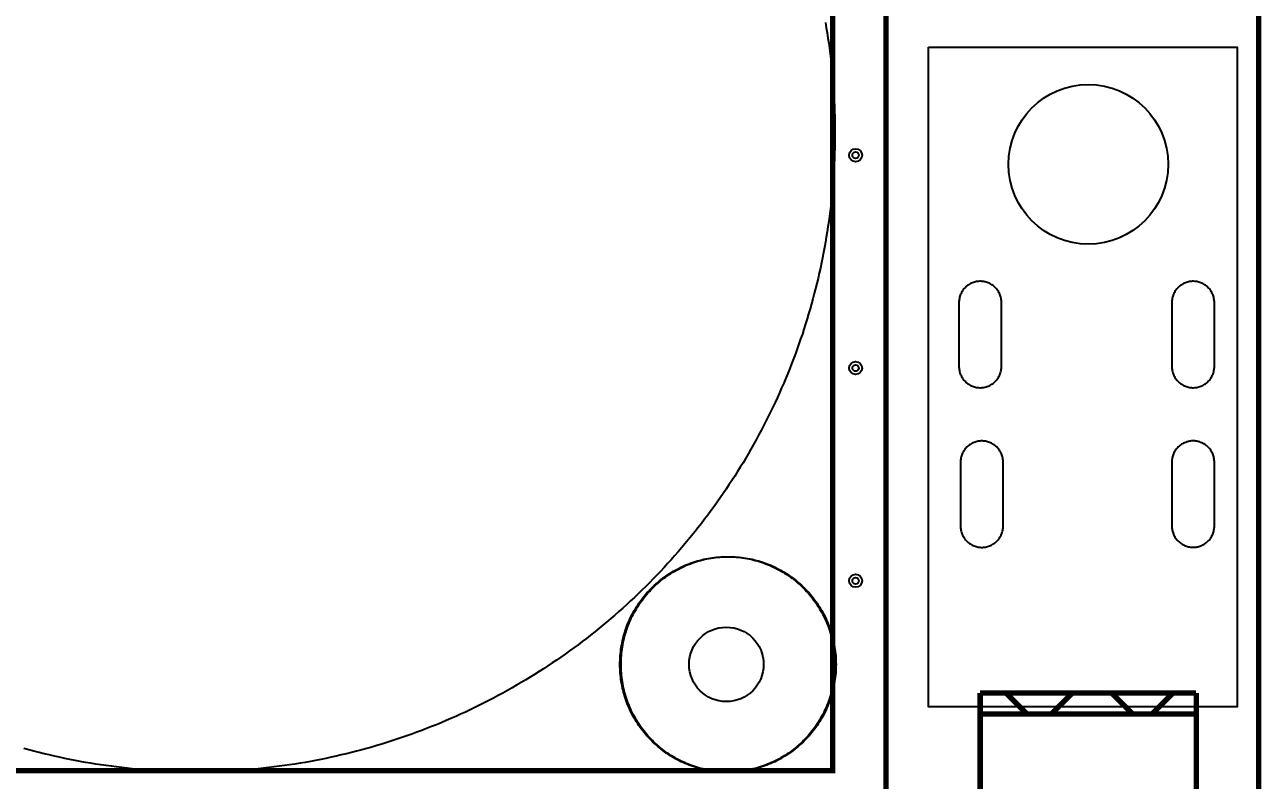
# Model space of a CAD drawing. Header units: millimetres. Extents: x 0 to 100, y -6 to 100.
# Drawn here: x 42 to 100.1, y 19.6 to 55.1 of the extents above; entities that cross this region are included whole.
import ezdxf

# ---------------------------------------------------------------- set-up
doc = ezdxf.new("R2010")
doc.units = ezdxf.units.MM
for name, color, linetype, true_color in [('BoardOutLine', 7, 'Continuous', 0xff00ff), ('BottomLayer', 7, 'Continuous', 0x0000ff), ('BottomSilkLayer', 7, 'Continuous', 0x66cc33), ('Hole', 7, 'Continuous', 0x222222), ('Multi-Layer', 7, 'Continuous', 0xc0c0c0), ('TopLayer', 7, 'Continuous', 0xff0000), ('TopSilkLayer', 7, 'Continuous', 0xffcc00)]:
    doc.layers.add(name, color=color, linetype=linetype, true_color=true_color)

msp = doc.modelspace()

# ---------------------------------------------------------------- linework, layer by layer
at = {"layer": 'BoardOutLine', "const_width": 0.254}
msp.add_lwpolyline([(100, 95), (100, 5)], dxfattribs=at)
at = {"layer": 'BottomLayer'}
for points in [[(84.5, 54), (99, 54), (99, 23), (84.5, 23)], [(70.05, 25), (70.051, 25.102), (70.054, 25.204), (70.059, 25.305), (70.066, 25.407), (70.075, 25.508), (70.086, 25.61), (70.099, 25.711), (70.114, 25.811), (70.131, 25.912), (70.15, 26.012), (70.171, 26.111), (70.195, 26.211), (70.22, 26.309), (70.247, 26.407), (70.276, 26.505), (70.307, 26.602), (70.34, 26.698), (70.375, 26.794), (70.412, 26.889), (70.451, 26.983), (70.492, 27.076), (70.534, 27.169), (70.579, 27.26), (70.625, 27.351), (70.673, 27.441), (70.723, 27.53), (70.775, 27.617), (70.828, 27.704), (70.883, 27.79), (70.94, 27.874), (70.999, 27.958), (71.059, 28.04), (71.121, 28.121), (71.184, 28.2), (71.249, 28.278), (71.316, 28.355), (71.384, 28.431), (71.454, 28.505), (71.525, 28.578), (71.598, 28.65), (71.672, 28.719), (71.747, 28.788), (71.824, 28.855), (71.902, 28.92), (71.982, 28.984), (72.063, 29.046), (72.145, 29.106), (72.228, 29.165), (72.312, 29.222), (72.398, 29.277), (72.484, 29.331), (72.572, 29.383), (72.66, 29.433), (72.75, 29.481), (72.841, 29.528), (72.932, 29.572), (73.025, 29.615), (73.118, 29.656), (73.212, 29.695), (73.307, 29.732), (73.402, 29.767), (73.499, 29.801), (73.596, 29.832), (73.693, 29.861), (73.791, 29.889), (73.89, 29.914), (73.989, 29.938), (74.089, 29.959), (74.188, 29.978), (74.289, 29.996), (74.39, 30.011), (74.49, 30.024), (74.592, 30.036), (74.693, 30.045), (74.795, 30.052), (74.896, 30.057), (74.998, 30.06), (75.1, 30.061), (75.202, 30.06), (75.304, 30.057), (75.405, 30.052), (75.507, 30.045), (75.608, 30.036), (75.71, 30.024), (75.811, 30.011), (75.911, 29.996), (76.012, 29.978), (76.112, 29.959), (76.211, 29.938), (76.31, 29.914), (76.409, 29.889), (76.507, 29.861), (76.605, 29.832), (76.701, 29.801), (76.798, 29.767), (76.893, 29.732), (76.988, 29.695), (77.082, 29.656), (77.175, 29.615), (77.268, 29.572), (77.359, 29.528), (77.45, 29.481), (77.54, 29.433), (77.628, 29.383), (77.716, 29.331), (77.803, 29.277), (77.888, 29.222), (77.972, 29.165), (78.056, 29.106), (78.138, 29.046), (78.218, 28.984), (78.298, 28.92), (78.376, 28.855), (78.453, 28.788), (78.528, 28.719), (78.602, 28.65), (78.675, 28.578), (78.746, 28.505), (78.816, 28.431), (78.884, 28.355), (78.951, 28.278), (79.016, 28.2), (79.079, 28.121), (79.141, 28.04), (79.202, 27.958), (79.26, 27.874), (79.317, 27.79), (79.372, 27.704), (79.426, 27.617), (79.477, 27.53), (79.527, 27.441), (79.575, 27.351), (79.622, 27.26), (79.666, 27.169), (79.709, 27.076), (79.749, 26.983), (79.788, 26.889), (79.825, 26.794), (79.86, 26.698), (79.893, 26.602), (79.924, 26.505), (79.953, 26.407), (79.98, 26.309), (80.006, 26.211), (80.029, 26.111), (80.05, 26.012), (80.069, 25.912), (80.086, 25.811), (80.101, 25.711), (80.114, 25.61), (80.126, 25.508), (80.135, 25.407), (80.142, 25.305), (80.146, 25.204), (80.149, 25.102), (80.15, 25), (80.149, 24.898), (80.146, 24.796), (80.142, 24.695), (80.135, 24.593), (80.126, 24.492), (80.114, 24.39), (80.101, 24.289), (80.086, 24.189), (80.069, 24.088), (80.05, 23.988), (80.029, 23.889), (80.006, 23.789), (79.98, 23.691), (79.953, 23.593), (79.924, 23.495), (79.893, 23.398), (79.86, 23.302), (79.825, 23.206), (79.788, 23.111), (79.749, 23.017), (79.709, 22.924), (79.666, 22.831), (79.622, 22.739), (79.575, 22.649), (79.527, 22.559), (79.477, 22.47), (79.426, 22.382), (79.372, 22.296), (79.317, 22.21), (79.26, 22.126), (79.202, 22.042), (79.141, 21.96), (79.079, 21.879), (79.016, 21.8), (78.951, 21.721), (78.884, 21.644), (78.816, 21.569), (78.746, 21.495), (78.675, 21.422), (78.602, 21.35), (78.528, 21.28), (78.453, 21.212), (78.376, 21.145), (78.298, 21.08), (78.218, 21.016), (78.138, 20.954), (78.056, 20.894), (77.972, 20.835), (77.888, 20.778), (77.803, 20.723), (77.716, 20.669), (77.628, 20.617), (77.54, 20.567), (77.45, 20.519), (77.359, 20.472), (77.268, 20.428), (77.175, 20.385), (77.082, 20.344), (76.988, 20.305), (76.893, 20.268), (76.798, 20.233), (76.701, 20.199), (76.605, 20.168), (76.507, 20.139), (76.409, 20.111), (76.31, 20.086), (76.211, 20.062), (76.112, 20.041), (76.012, 20.022), (75.911, 20.004), (75.811, 19.989), (75.71, 19.976), (75.608, 19.964), (75.507, 19.955), (75.405, 19.948), (75.304, 19.943), (75.202, 19.94), (75.1, 19.939), (74.998, 19.94), (74.896, 19.943), (74.795, 19.948), (74.693, 19.955), (74.592, 19.964), (74.49, 19.976), (74.39, 19.989), (74.289, 20.004), (74.188, 20.022), (74.089, 20.041), (73.989, 20.062), (73.89, 20.086), (73.791, 20.111), (73.693, 20.139), (73.596, 20.168), (73.499, 20.199), (73.402, 20.233), (73.307, 20.268), (73.212, 20.305), (73.118, 20.344), (73.025, 20.385), (72.932, 20.428), (72.841, 20.472), (72.75, 20.519), (72.66, 20.567), (72.572, 20.617), (72.484, 20.669), (72.398, 20.723), (72.312, 20.778), (72.228, 20.835), (72.145, 20.894), (72.063, 20.954), (71.982, 21.016), (71.902, 21.08), (71.824, 21.145), (71.747, 21.212), (71.672, 21.28), (71.598, 21.35), (71.525, 21.422), (71.454, 21.495), (71.384, 21.569), (71.316, 21.644), (71.249, 21.721), (71.184, 21.8), (71.121, 21.879), (71.059, 21.96), (70.999, 22.042), (70.94, 22.126), (70.883, 22.21), (70.828, 22.296), (70.775, 22.382), (70.723, 22.47), (70.673, 22.559), (70.625, 22.649), (70.579, 22.739), (70.534, 22.831), (70.492, 22.924), (70.451, 23.017), (70.412, 23.111), (70.375, 23.206), (70.34, 23.302), (70.307, 23.398), (70.276, 23.495), (70.247, 23.593), (70.22, 23.691), (70.195, 23.789), (70.171, 23.889), (70.15, 23.988), (70.131, 24.088), (70.114, 24.189), (70.099, 24.289), (70.086, 24.39), (70.075, 24.492), (70.066, 24.593), (70.059, 24.695), (70.054, 24.796), (70.051, 24.898), (70.05, 25)]]:
    msp.add_lwpolyline(points, close=True, dxfattribs=at)
at = {"layer": 'BottomSilkLayer', "const_width": 0.25}
for points in [[(17.5, 82.5), (82.5, 82.5), (82.5, 17.5), (17.5, 17.5), (17.5, 82.5)], [(20, 80), (80, 80), (80, 20), (20, 20), (20, 80)]]:
    msp.add_lwpolyline(points, close=True, dxfattribs=at)
at = {"layer": 'Hole'}
for centre in [(81.072, 48.928), (81.072, 38.928), (81.072, 28.928)]:
    msp.add_circle(centre, 0.153, dxfattribs=at)
at = {"layer": 'Multi-Layer'}
msp.add_lwpolyline([(79.653, 55.164), (79.694, 54.92), (79.734, 54.676), (79.771, 54.432), (79.807, 54.188), (79.84, 53.943), (79.872, 53.698), (79.901, 53.452), (79.928, 53.207), (79.954, 52.961), (79.977, 52.715), (79.998, 52.469), (80.018, 52.222), (80.035, 51.976), (80.05, 51.729), (80.063, 51.482), (80.075, 51.235), (80.084, 50.988), (80.091, 50.741), (80.096, 50.494), (80.099, 50.247), (80.1, 50), (80.099, 49.753), (80.096, 49.506), (80.091, 49.259), (80.084, 49.012), (80.075, 48.765), (80.063, 48.518), (80.05, 48.271), (80.035, 48.024), (80.018, 47.778), (79.998, 47.531), (79.977, 47.285), (79.954, 47.039), (79.928, 46.793), (79.901, 46.548), (79.872, 46.302), (79.84, 46.057), (79.807, 45.812), (79.771, 45.568), (79.734, 45.324), (79.694, 45.08), (79.653, 44.836), (79.61, 44.593), (79.564, 44.35), (79.517, 44.107), (79.467, 43.865), (79.416, 43.623), (79.362, 43.382), (79.307, 43.141), (79.249, 42.901), (79.19, 42.661), (79.129, 42.422), (79.065, 42.183), (79, 41.944), (78.933, 41.707), (78.864, 41.469), (78.793, 41.233), (78.72, 40.997), (78.645, 40.761), (78.568, 40.526), (78.489, 40.292), (78.408, 40.058), (78.325, 39.826), (78.241, 39.593), (78.154, 39.362), (78.066, 39.131), (77.975, 38.901), (77.883, 38.672), (77.789, 38.443), (77.693, 38.216), (77.595, 37.989), (77.495, 37.763), (77.394, 37.537), (77.29, 37.313), (77.185, 37.089), (77.078, 36.866), (76.969, 36.645), (76.858, 36.424), (76.746, 36.204), (76.631, 35.985), (76.515, 35.766), (76.397, 35.549), (76.278, 35.333), (76.156, 35.118), (76.033, 34.904), (75.908, 34.691), (75.781, 34.478), (75.652, 34.267), (75.522, 34.057), (75.39, 33.848), (75.257, 33.641), (75.121, 33.434), (74.984, 33.228), (74.845, 33.024), (74.705, 32.82), (74.563, 32.618), (74.419, 32.417), (74.274, 32.217), (74.126, 32.019), (73.978, 31.821), (73.827, 31.625), (73.676, 31.43), (73.522, 31.237), (73.367, 31.044), (73.21, 30.853), (73.052, 30.663), (72.892, 30.475), (72.731, 30.287), (72.568, 30.102), (72.404, 29.917), (72.238, 29.734), (72.07, 29.552), (71.901, 29.372), (71.731, 29.193), (71.559, 29.015), (71.386, 28.839), (71.211, 28.664), (71.035, 28.491), (70.857, 28.319), (70.678, 28.149), (70.498, 27.98), (70.316, 27.812), (70.133, 27.646), (69.948, 27.482), (69.763, 27.319), (69.575, 27.158), (69.387, 26.998), (69.197, 26.84), (69.006, 26.683), (68.813, 26.528), (68.62, 26.374), (68.425, 26.223), (68.229, 26.072), (68.031, 25.924), (67.833, 25.776), (67.633, 25.631), (67.432, 25.487), (67.23, 25.345), (67.026, 25.205), (66.822, 25.066), (66.616, 24.929), (66.41, 24.793), (66.202, 24.66), (65.993, 24.528), (65.783, 24.398), (65.572, 24.269), (65.359, 24.142), (65.146, 24.017), (64.932, 23.894), (64.717, 23.772), (64.501, 23.653), (64.284, 23.535), (64.065, 23.419), (63.846, 23.304), (63.626, 23.192), (63.405, 23.081), (63.184, 22.972), (62.961, 22.865), (62.737, 22.76), (62.513, 22.656), (62.288, 22.555), (62.061, 22.455), (61.834, 22.357), (61.607, 22.261), (61.378, 22.167), (61.149, 22.075), (60.919, 21.984), (60.688, 21.896), (60.457, 21.809), (60.224, 21.725), (59.992, 21.642), (59.758, 21.561), (59.524, 21.482), (59.289, 21.406), (59.053, 21.331), (58.817, 21.257), (58.581, 21.186), (58.343, 21.117), (58.106, 21.05), (57.867, 20.985), (57.628, 20.921), (57.389, 20.86), (57.149, 20.801), (56.909, 20.743), (56.668, 20.688), (56.427, 20.634), (56.185, 20.583), (55.943, 20.533), (55.7, 20.486), (55.457, 20.441), (55.214, 20.397), (54.97, 20.356), (54.726, 20.316), (54.482, 20.279), (54.238, 20.243), (53.993, 20.21), (53.748, 20.178), (53.502, 20.149), (53.257, 20.122), (53.011, 20.096), (52.765, 20.073), (52.519, 20.052), (52.272, 20.032), (52.026, 20.015), (51.779, 20), (51.532, 19.987), (51.285, 19.975), (51.038, 19.966), (50.791, 19.959), (50.544, 19.954), (50.297, 19.951), (50.05, 19.95), (49.803, 19.951), (49.556, 19.954), (49.309, 19.959), (49.062, 19.966), (48.815, 19.975), (48.568, 19.987), (48.321, 20), (48.074, 20.015), (47.828, 20.032), (47.581, 20.052), (47.335, 20.073), (47.089, 20.096), (46.843, 20.122), (46.598, 20.149), (46.352, 20.178), (46.107, 20.21), (45.862, 20.243), (45.618, 20.279), (45.374, 20.316), (45.13, 20.356), (44.886, 20.397), (44.643, 20.441), (44.4, 20.486), (44.157, 20.533), (43.915, 20.583), (43.673, 20.634), (43.432, 20.688), (43.191, 20.743), (42.951, 20.801), (42.711, 20.86), (42.472, 20.921), (42.233, 20.985), (41.994, 21.05)], dxfattribs=at)
for points in [[(87, 43), (86.95, 43.002), (86.9, 43.002), (86.851, 43), (86.801, 42.995), (86.752, 42.988), (86.703, 42.978), (86.654, 42.965), (86.607, 42.951), (86.56, 42.934), (86.514, 42.914), (86.469, 42.893), (86.425, 42.869), (86.383, 42.843), (86.342, 42.815), (86.302, 42.785), (86.264, 42.753), (86.227, 42.719), (86.192, 42.683), (86.159, 42.646), (86.128, 42.607), (86.099, 42.566), (86.072, 42.524), (86.047, 42.481), (86.024, 42.437), (86.004, 42.391), (85.986, 42.345), (85.97, 42.298), (85.956, 42.25), (85.945, 42.201), (85.936, 42.152), (85.93, 42.102), (85.927, 42.053), (85.925, 42.003), (85.925, 39.003), (85.927, 38.953), (85.93, 38.903), (85.936, 38.854), (85.945, 38.805), (85.956, 38.756), (85.97, 38.708), (85.986, 38.661), (86.004, 38.614), (86.024, 38.569), (86.047, 38.525), (86.072, 38.481), (86.099, 38.439), (86.128, 38.399), (86.159, 38.36), (86.192, 38.323), (86.227, 38.287), (86.264, 38.253), (86.302, 38.221), (86.342, 38.191), (86.383, 38.163), (86.425, 38.137), (86.469, 38.113), (86.514, 38.091), (86.56, 38.072), (86.607, 38.055), (86.654, 38.04), (86.703, 38.028), (86.752, 38.018), (86.801, 38.011), (86.851, 38.006), (86.9, 38.003), (86.95, 38.003), (87, 38.006), (87.05, 38.011), (87.099, 38.018), (87.148, 38.028), (87.196, 38.04), (87.244, 38.055), (87.291, 38.072), (87.337, 38.091), (87.381, 38.113), (87.425, 38.137), (87.468, 38.163), (87.509, 38.191), (87.549, 38.221), (87.587, 38.253), (87.624, 38.287), (87.658, 38.323), (87.691, 38.36), (87.722, 38.399), (87.752, 38.439), (87.779, 38.481), (87.804, 38.525), (87.826, 38.569), (87.847, 38.614), (87.865, 38.661), (87.881, 38.708), (87.894, 38.756), (87.905, 38.805), (87.914, 38.854), (87.92, 38.903), (87.924, 38.953), (87.925, 39.003), (87.925, 42.003), (87.924, 42.053), (87.92, 42.102), (87.914, 42.152), (87.905, 42.201), (87.894, 42.25), (87.881, 42.298), (87.865, 42.345), (87.847, 42.391), (87.826, 42.437), (87.804, 42.481), (87.779, 42.524), (87.752, 42.566), (87.722, 42.607), (87.691, 42.646), (87.658, 42.683), (87.624, 42.719), (87.587, 42.753), (87.549, 42.785), (87.509, 42.815), (87.468, 42.843), (87.425, 42.869), (87.381, 42.893), (87.337, 42.914), (87.291, 42.934), (87.244, 42.951), (87.196, 42.965), (87.148, 42.978), (87.099, 42.988), (87.05, 42.995)], [(97, 43), (96.95, 43.002), (96.9, 43.002), (96.851, 43), (96.801, 42.995), (96.752, 42.988), (96.703, 42.978), (96.654, 42.965), (96.607, 42.951), (96.56, 42.934), (96.514, 42.914), (96.469, 42.893), (96.425, 42.869), (96.383, 42.843), (96.342, 42.815), (96.302, 42.785), (96.264, 42.753), (96.227, 42.719), (96.192, 42.683), (96.159, 42.646), (96.128, 42.607), (96.099, 42.566), (96.072, 42.524), (96.047, 42.481), (96.024, 42.437), (96.004, 42.391), (95.986, 42.345), (95.97, 42.298), (95.956, 42.25), (95.945, 42.201), (95.936, 42.152), (95.93, 42.102), (95.927, 42.053), (95.925, 42.003), (95.925, 39.003), (95.927, 38.953), (95.93, 38.903), (95.936, 38.854), (95.945, 38.805), (95.956, 38.756), (95.97, 38.708), (95.986, 38.661), (96.004, 38.614), (96.024, 38.569), (96.047, 38.525), (96.072, 38.481), (96.099, 38.439), (96.128, 38.399), (96.159, 38.36), (96.192, 38.323), (96.227, 38.287), (96.264, 38.253), (96.302, 38.221), (96.342, 38.191), (96.383, 38.163), (96.425, 38.137), (96.469, 38.113), (96.514, 38.091), (96.56, 38.072), (96.607, 38.055), (96.654, 38.04), (96.703, 38.028), (96.752, 38.018), (96.801, 38.011), (96.851, 38.006), (96.9, 38.003), (96.95, 38.003), (97, 38.006), (97.05, 38.011), (97.099, 38.018), (97.148, 38.028), (97.196, 38.04), (97.244, 38.055), (97.291, 38.072), (97.337, 38.091), (97.381, 38.113), (97.425, 38.137), (97.468, 38.163), (97.509, 38.191), (97.549, 38.221), (97.587, 38.253), (97.624, 38.287), (97.658, 38.323), (97.691, 38.36), (97.722, 38.399), (97.752, 38.439), (97.779, 38.481), (97.804, 38.525), (97.826, 38.569), (97.847, 38.614), (97.865, 38.661), (97.881, 38.708), (97.894, 38.756), (97.905, 38.805), (97.914, 38.854), (97.92, 38.903), (97.924, 38.953), (97.925, 39.003), (97.925, 42.003), (97.924, 42.053), (97.92, 42.102), (97.914, 42.152), (97.905, 42.201), (97.894, 42.25), (97.881, 42.298), (97.865, 42.345), (97.847, 42.391), (97.826, 42.437), (97.804, 42.481), (97.779, 42.524), (97.752, 42.566), (97.722, 42.607), (97.691, 42.646), (97.658, 42.683), (97.624, 42.719), (97.587, 42.753), (97.549, 42.785), (97.509, 42.815), (97.468, 42.843), (97.425, 42.869), (97.381, 42.893), (97.337, 42.914), (97.291, 42.934), (97.244, 42.951), (97.196, 42.965), (97.148, 42.978), (97.099, 42.988), (97.05, 42.995)], [(87.075, 35.497), (87.025, 35.5), (86.975, 35.5), (86.925, 35.497), (86.876, 35.492), (86.826, 35.485), (86.778, 35.475), (86.729, 35.463), (86.682, 35.448), (86.635, 35.431), (86.589, 35.411), (86.544, 35.39), (86.5, 35.366), (86.458, 35.34), (86.416, 35.312), (86.377, 35.282), (86.338, 35.25), (86.302, 35.216), (86.267, 35.18), (86.234, 35.143), (86.203, 35.104), (86.174, 35.063), (86.147, 35.021), (86.122, 34.978), (86.099, 34.934), (86.079, 34.888), (86.06, 34.842), (86.044, 34.795), (86.031, 34.747), (86.02, 34.698), (86.011, 34.649), (86.005, 34.6), (86.001, 34.55), (86, 34.5), (86, 31.5), (86.001, 31.45), (86.005, 31.4), (86.011, 31.351), (86.02, 31.302), (86.031, 31.253), (86.044, 31.205), (86.06, 31.158), (86.079, 31.112), (86.099, 31.066), (86.122, 31.022), (86.147, 30.979), (86.174, 30.937), (86.203, 30.896), (86.234, 30.857), (86.267, 30.82), (86.302, 30.784), (86.338, 30.75), (86.377, 30.718), (86.416, 30.688), (86.458, 30.66), (86.5, 30.634), (86.544, 30.61), (86.589, 30.588), (86.635, 30.569), (86.682, 30.552), (86.729, 30.537), (86.778, 30.525), (86.826, 30.515), (86.876, 30.508), (86.925, 30.503), (86.975, 30.5), (87.025, 30.5), (87.075, 30.503), (87.124, 30.508), (87.174, 30.515), (87.223, 30.525), (87.271, 30.537), (87.319, 30.552), (87.365, 30.569), (87.411, 30.588), (87.456, 30.61), (87.5, 30.634), (87.543, 30.66), (87.584, 30.688), (87.624, 30.718), (87.662, 30.75), (87.698, 30.784), (87.733, 30.82), (87.766, 30.857), (87.797, 30.896), (87.826, 30.937), (87.853, 30.979), (87.878, 31.022), (87.901, 31.066), (87.922, 31.112), (87.94, 31.158), (87.956, 31.205), (87.969, 31.253), (87.98, 31.302), (87.989, 31.351), (87.995, 31.4), (87.999, 31.45), (88, 31.5), (88, 34.5), (87.999, 34.55), (87.995, 34.6), (87.989, 34.649), (87.98, 34.698), (87.969, 34.747), (87.956, 34.795), (87.94, 34.842), (87.922, 34.888), (87.901, 34.934), (87.878, 34.978), (87.853, 35.021), (87.826, 35.063), (87.797, 35.104), (87.766, 35.143), (87.733, 35.18), (87.698, 35.216), (87.662, 35.25), (87.624, 35.282), (87.584, 35.312), (87.543, 35.34), (87.5, 35.366), (87.456, 35.39), (87.411, 35.411), (87.365, 35.431), (87.319, 35.448), (87.271, 35.463), (87.223, 35.475), (87.174, 35.485), (87.124, 35.492)], [(97, 35.5), (96.95, 35.502), (96.9, 35.502), (96.851, 35.5), (96.801, 35.495), (96.752, 35.488), (96.703, 35.478), (96.654, 35.465), (96.607, 35.451), (96.56, 35.434), (96.514, 35.414), (96.469, 35.393), (96.425, 35.369), (96.383, 35.343), (96.342, 35.315), (96.302, 35.285), (96.264, 35.253), (96.227, 35.219), (96.192, 35.183), (96.159, 35.146), (96.128, 35.107), (96.099, 35.066), (96.072, 35.024), (96.047, 34.981), (96.024, 34.937), (96.004, 34.891), (95.986, 34.845), (95.97, 34.798), (95.956, 34.75), (95.945, 34.701), (95.936, 34.652), (95.93, 34.602), (95.927, 34.553), (95.925, 34.503), (95.925, 31.503), (95.927, 31.453), (95.93, 31.403), (95.936, 31.354), (95.945, 31.305), (95.956, 31.256), (95.97, 31.208), (95.986, 31.161), (96.004, 31.114), (96.024, 31.069), (96.047, 31.025), (96.072, 30.981), (96.099, 30.939), (96.128, 30.899), (96.159, 30.86), (96.192, 30.823), (96.227, 30.787), (96.264, 30.753), (96.302, 30.721), (96.342, 30.691), (96.383, 30.663), (96.425, 30.637), (96.469, 30.613), (96.514, 30.591), (96.56, 30.572), (96.607, 30.555), (96.654, 30.54), (96.703, 30.528), (96.752, 30.518), (96.801, 30.511), (96.851, 30.506), (96.9, 30.503), (96.95, 30.503), (97, 30.506), (97.05, 30.511), (97.099, 30.518), (97.148, 30.528), (97.196, 30.54), (97.244, 30.555), (97.291, 30.572), (97.337, 30.591), (97.381, 30.613), (97.425, 30.637), (97.468, 30.663), (97.509, 30.691), (97.549, 30.721), (97.587, 30.753), (97.624, 30.787), (97.658, 30.823), (97.691, 30.86), (97.722, 30.899), (97.752, 30.939), (97.779, 30.981), (97.804, 31.025), (97.826, 31.069), (97.847, 31.114), (97.865, 31.161), (97.881, 31.208), (97.894, 31.256), (97.905, 31.305), (97.914, 31.354), (97.92, 31.403), (97.924, 31.453), (97.925, 31.503), (97.925, 34.503), (97.924, 34.553), (97.92, 34.602), (97.914, 34.652), (97.905, 34.701), (97.894, 34.75), (97.881, 34.798), (97.865, 34.845), (97.847, 34.891), (97.826, 34.937), (97.804, 34.981), (97.779, 35.024), (97.752, 35.066), (97.722, 35.107), (97.691, 35.146), (97.658, 35.183), (97.624, 35.219), (97.587, 35.253), (97.549, 35.285), (97.509, 35.315), (97.468, 35.343), (97.425, 35.369), (97.381, 35.393), (97.337, 35.414), (97.291, 35.434), (97.244, 35.451), (97.196, 35.465), (97.148, 35.478), (97.099, 35.488), (97.05, 35.495)]]:
    msp.add_lwpolyline(points, close=True, dxfattribs=at)
for centre, radius in [((92, 48.5), 3.75), ((81.072, 48.928), 0.305), ((81.072, 38.928), 0.305), ((81.072, 28.928), 0.305), ((75, 25), 1.75)]:
    msp.add_circle(centre, radius, dxfattribs=at)
at = {"layer": 'TopLayer'}
for points in [[(84.5, 54), (99, 54), (99, 23), (84.5, 23)], [(70, 25), (70.001, 25.102), (70.004, 25.204), (70.009, 25.305), (70.016, 25.407), (70.025, 25.508), (70.036, 25.61), (70.049, 25.711), (70.064, 25.811), (70.081, 25.912), (70.1, 26.012), (70.121, 26.111), (70.144, 26.211), (70.17, 26.309), (70.197, 26.407), (70.226, 26.505), (70.257, 26.602), (70.29, 26.698), (70.325, 26.794), (70.362, 26.889), (70.401, 26.983), (70.442, 27.076), (70.484, 27.169), (70.529, 27.261), (70.575, 27.351), (70.623, 27.441), (70.673, 27.53), (70.724, 27.618), (70.778, 27.704), (70.833, 27.79), (70.89, 27.874), (70.949, 27.958), (71.009, 28.04), (71.071, 28.121), (71.134, 28.2), (71.199, 28.279), (71.266, 28.356), (71.334, 28.431), (71.404, 28.505), (71.475, 28.578), (71.548, 28.65), (71.622, 28.719), (71.697, 28.788), (71.774, 28.855), (71.852, 28.92), (71.932, 28.984), (72.013, 29.046), (72.095, 29.106), (72.178, 29.165), (72.262, 29.222), (72.348, 29.277), (72.434, 29.331), (72.522, 29.383), (72.61, 29.433), (72.7, 29.481), (72.791, 29.528), (72.882, 29.572), (72.975, 29.615), (73.068, 29.656), (73.162, 29.695), (73.257, 29.732), (73.352, 29.767), (73.449, 29.801), (73.546, 29.832), (73.643, 29.861), (73.741, 29.889), (73.84, 29.914), (73.939, 29.938), (74.038, 29.959), (74.138, 29.978), (74.239, 29.996), (74.339, 30.011), (74.44, 30.024), (74.542, 30.036), (74.643, 30.045), (74.745, 30.052), (74.846, 30.057), (74.948, 30.06), (75.05, 30.061), (75.152, 30.06), (75.254, 30.057), (75.355, 30.052), (75.457, 30.045), (75.558, 30.036), (75.66, 30.024), (75.761, 30.011), (75.861, 29.996), (75.962, 29.978), (76.062, 29.959), (76.161, 29.938), (76.26, 29.914), (76.359, 29.889), (76.457, 29.861), (76.554, 29.832), (76.651, 29.801), (76.748, 29.767), (76.843, 29.732), (76.938, 29.695), (77.032, 29.656), (77.125, 29.615), (77.218, 29.572), (77.309, 29.528), (77.4, 29.481), (77.49, 29.433), (77.578, 29.383), (77.666, 29.331), (77.752, 29.277), (77.838, 29.222), (77.922, 29.165), (78.005, 29.106), (78.087, 29.046), (78.168, 28.984), (78.248, 28.92), (78.326, 28.855), (78.403, 28.788), (78.478, 28.719), (78.552, 28.65), (78.625, 28.578), (78.696, 28.505), (78.766, 28.431), (78.834, 28.356), (78.901, 28.279), (78.966, 28.2), (79.029, 28.121), (79.091, 28.04), (79.151, 27.958), (79.21, 27.874), (79.267, 27.79), (79.322, 27.704), (79.376, 27.618), (79.427, 27.53), (79.477, 27.441), (79.525, 27.351), (79.571, 27.261), (79.616, 27.169), (79.658, 27.076), (79.699, 26.983), (79.738, 26.889), (79.775, 26.794), (79.81, 26.698), (79.843, 26.602), (79.874, 26.505), (79.903, 26.407), (79.93, 26.309), (79.956, 26.211), (79.979, 26.111), (80, 26.012), (80.019, 25.912), (80.036, 25.811), (80.051, 25.711), (80.064, 25.61), (80.075, 25.508), (80.084, 25.407), (80.091, 25.305), (80.096, 25.204), (80.099, 25.102), (80.1, 25), (80.099, 24.898), (80.096, 24.796), (80.091, 24.695), (80.084, 24.593), (80.075, 24.492), (80.064, 24.39), (80.051, 24.289), (80.036, 24.189), (80.019, 24.088), (80, 23.988), (79.979, 23.889), (79.956, 23.789), (79.93, 23.691), (79.903, 23.593), (79.874, 23.495), (79.843, 23.398), (79.81, 23.302), (79.775, 23.206), (79.738, 23.111), (79.699, 23.017), (79.658, 22.924), (79.616, 22.831), (79.571, 22.739), (79.525, 22.649), (79.477, 22.559), (79.427, 22.47), (79.376, 22.382), (79.322, 22.296), (79.267, 22.21), (79.21, 22.126), (79.151, 22.042), (79.091, 21.96), (79.029, 21.879), (78.966, 21.8), (78.901, 21.721), (78.834, 21.644), (78.766, 21.569), (78.696, 21.495), (78.625, 21.422), (78.552, 21.35), (78.478, 21.281), (78.403, 21.212), (78.326, 21.145), (78.248, 21.08), (78.168, 21.016), (78.087, 20.954), (78.005, 20.894), (77.922, 20.835), (77.838, 20.778), (77.752, 20.723), (77.666, 20.669), (77.578, 20.617), (77.49, 20.567), (77.4, 20.519), (77.309, 20.472), (77.218, 20.428), (77.125, 20.385), (77.032, 20.344), (76.938, 20.305), (76.843, 20.268), (76.748, 20.233), (76.651, 20.199), (76.554, 20.168), (76.457, 20.139), (76.359, 20.111), (76.26, 20.086), (76.161, 20.062), (76.062, 20.041), (75.962, 20.022), (75.861, 20.004), (75.761, 19.989), (75.66, 19.976), (75.558, 19.964), (75.457, 19.955), (75.355, 19.948), (75.254, 19.943), (75.152, 19.94), (75.05, 19.939), (74.948, 19.94), (74.846, 19.943), (74.745, 19.948), (74.643, 19.955), (74.542, 19.964), (74.44, 19.976), (74.339, 19.989), (74.239, 20.004), (74.138, 20.022), (74.038, 20.041), (73.939, 20.062), (73.84, 20.086), (73.741, 20.111), (73.643, 20.139), (73.546, 20.168), (73.449, 20.199), (73.352, 20.233), (73.257, 20.268), (73.162, 20.305), (73.068, 20.344), (72.975, 20.385), (72.882, 20.428), (72.791, 20.472), (72.7, 20.519), (72.61, 20.567), (72.522, 20.617), (72.434, 20.669), (72.348, 20.723), (72.262, 20.778), (72.178, 20.835), (72.095, 20.894), (72.013, 20.954), (71.932, 21.016), (71.852, 21.08), (71.774, 21.145), (71.697, 21.212), (71.622, 21.281), (71.548, 21.35), (71.475, 21.422), (71.404, 21.495), (71.334, 21.569), (71.266, 21.644), (71.199, 21.721), (71.134, 21.8), (71.071, 21.879), (71.009, 21.96), (70.949, 22.042), (70.89, 22.126), (70.833, 22.21), (70.778, 22.296), (70.724, 22.382), (70.673, 22.47), (70.623, 22.559), (70.575, 22.649), (70.529, 22.739), (70.484, 22.831), (70.442, 22.924), (70.401, 23.017), (70.362, 23.111), (70.325, 23.206), (70.29, 23.302), (70.257, 23.398), (70.226, 23.495), (70.197, 23.593), (70.17, 23.691), (70.144, 23.789), (70.121, 23.889), (70.1, 23.988), (70.081, 24.088), (70.064, 24.189), (70.049, 24.289), (70.036, 24.39), (70.025, 24.492), (70.016, 24.593), (70.009, 24.695), (70.004, 24.796), (70.001, 24.898), (70, 25)]]:
    msp.add_lwpolyline(points, close=True, dxfattribs=at)
at = {"layer": 'TopSilkLayer', "const_width": 0.25}
for points in [[(17.5, 82.5), (82.5, 82.5), (82.5, 17.5), (17.5, 17.5), (17.5, 82.5)], [(20, 80), (80, 80), (80, 20), (20, 20), (20, 80)]]:
    msp.add_lwpolyline(points, close=True, dxfattribs=at)
at = {"layer": 'TopSilkLayer', "const_width": 0.254}
for points in [[(86.92, 23.66), (86.92, 13.5)], [(86.92, 23.66), (97.054, 23.66)], [(89.1, 22.696), (88.14, 23.656)], [(90.29, 22.696), (91.25, 23.656)], [(94.08, 22.678), (93.12, 23.638)], [(95.01, 22.678), (95.97, 23.638)], [(97.08, 23.657), (97.08, 13.497)], [(86.92, 22.669), (97.036, 22.669)]]:
    msp.add_lwpolyline(points, dxfattribs=at)

doc.saveas('drawing.dxf')
